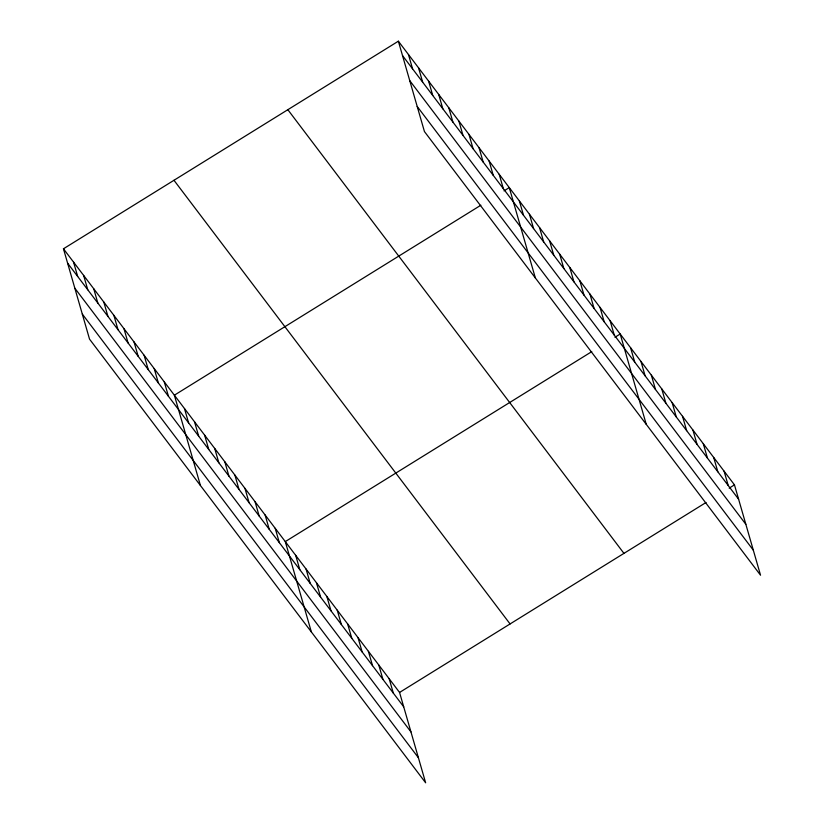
<?xml version="1.0" encoding="UTF-8"?>
<svg xmlns="http://www.w3.org/2000/svg" width="824" height="824" viewBox="0 0 824 824"><rect width="100%" height="100%" fill="white"/><g stroke="black" fill="none" stroke-linecap="round" stroke-linejoin="round"><path stroke-width="1.24" d="M63.458 248.786L399.558 692.448L425.637 782.8L89.538 339.138L63.458 248.786L398.363 41.2L734.462 484.862L760.542 575.214L424.442 131.552L398.363 41.2M480.856 205.227L174.369 395.19L200.448 485.542M504.01 190.869L509.273 187.615L535.353 277.956M591.766 351.632L285.289 541.605L311.359 631.957M614.931 337.284L620.194 334.019L646.263 424.37M399.558 692.448L706.044 502.486M729.199 488.127L734.462 484.862M402.514 55.569L738.613 499.231M409.744 80.639L745.854 524.311M417.202 106.471L753.301 550.144M287.844 109.705L623.943 553.368M173.977 180.281L510.077 623.943M67.599 263.155L403.709 706.817M74.84 288.225L410.939 731.887M82.297 314.057L418.396 757.73M724.08 471.153L728.22 485.521M713.687 457.444L717.838 471.802M703.294 443.724L707.445 458.093M692.912 430.015L697.053 444.383M682.519 416.295L686.67 430.664M672.137 402.586L676.277 416.954M661.744 388.877L665.895 403.235M651.351 375.157L655.502 389.525M640.969 361.448L645.11 375.816M630.576 347.738L634.727 362.097M610.11 320.711L614.251 335.08M600.026 307.404L604.167 321.762M589.943 294.086L594.083 308.454M579.859 280.778L584 295.147M569.775 267.47L573.926 281.839M559.692 254.163L563.843 268.531M549.608 240.845L553.759 255.213M539.524 227.537L543.675 241.906M529.441 214.23L533.591 228.598M519.357 200.922L523.508 215.291M499.19 174.297L503.34 188.665M489.106 160.989L493.257 175.358M479.022 147.681L483.173 162.05M468.949 134.374L473.089 148.732M458.865 121.056L463.006 135.424M448.781 107.748L452.922 122.117M438.698 94.441L442.838 108.809M428.614 81.133L432.755 95.491M418.53 67.815L422.671 82.184M408.447 54.508L412.587 68.876M389.175 678.739L393.316 693.108M378.783 665.019L382.933 679.388M368.39 651.31L372.541 665.679M358.007 637.601L362.148 651.959M347.615 623.881L351.766 638.25M337.232 610.172L341.373 624.541M326.84 596.452L330.991 610.821M316.447 582.743L320.598 597.112M306.065 569.034L310.205 583.392M295.672 555.314L299.823 569.683M275.206 528.297L279.346 542.656M265.122 514.979L269.263 529.348M255.038 501.672L259.179 516.04M244.955 488.364L249.095 502.733M234.871 475.057L239.012 489.415M224.787 461.739L228.928 476.107M214.703 448.431L218.854 462.8M204.62 435.123L208.771 449.492M194.536 421.816L198.687 436.184M184.452 408.508L188.603 422.867M164.285 381.883L168.436 396.251M154.201 368.575L158.352 382.944M144.118 355.268L148.268 369.626M134.034 341.95L138.185 356.318M123.95 328.642L128.101 343.011M113.877 315.334L118.017 329.703M103.793 302.027L107.934 316.385M93.709 288.709L97.85 303.077M83.626 275.401L87.766 289.77M73.542 262.094L77.683 276.462"/></g></svg>
